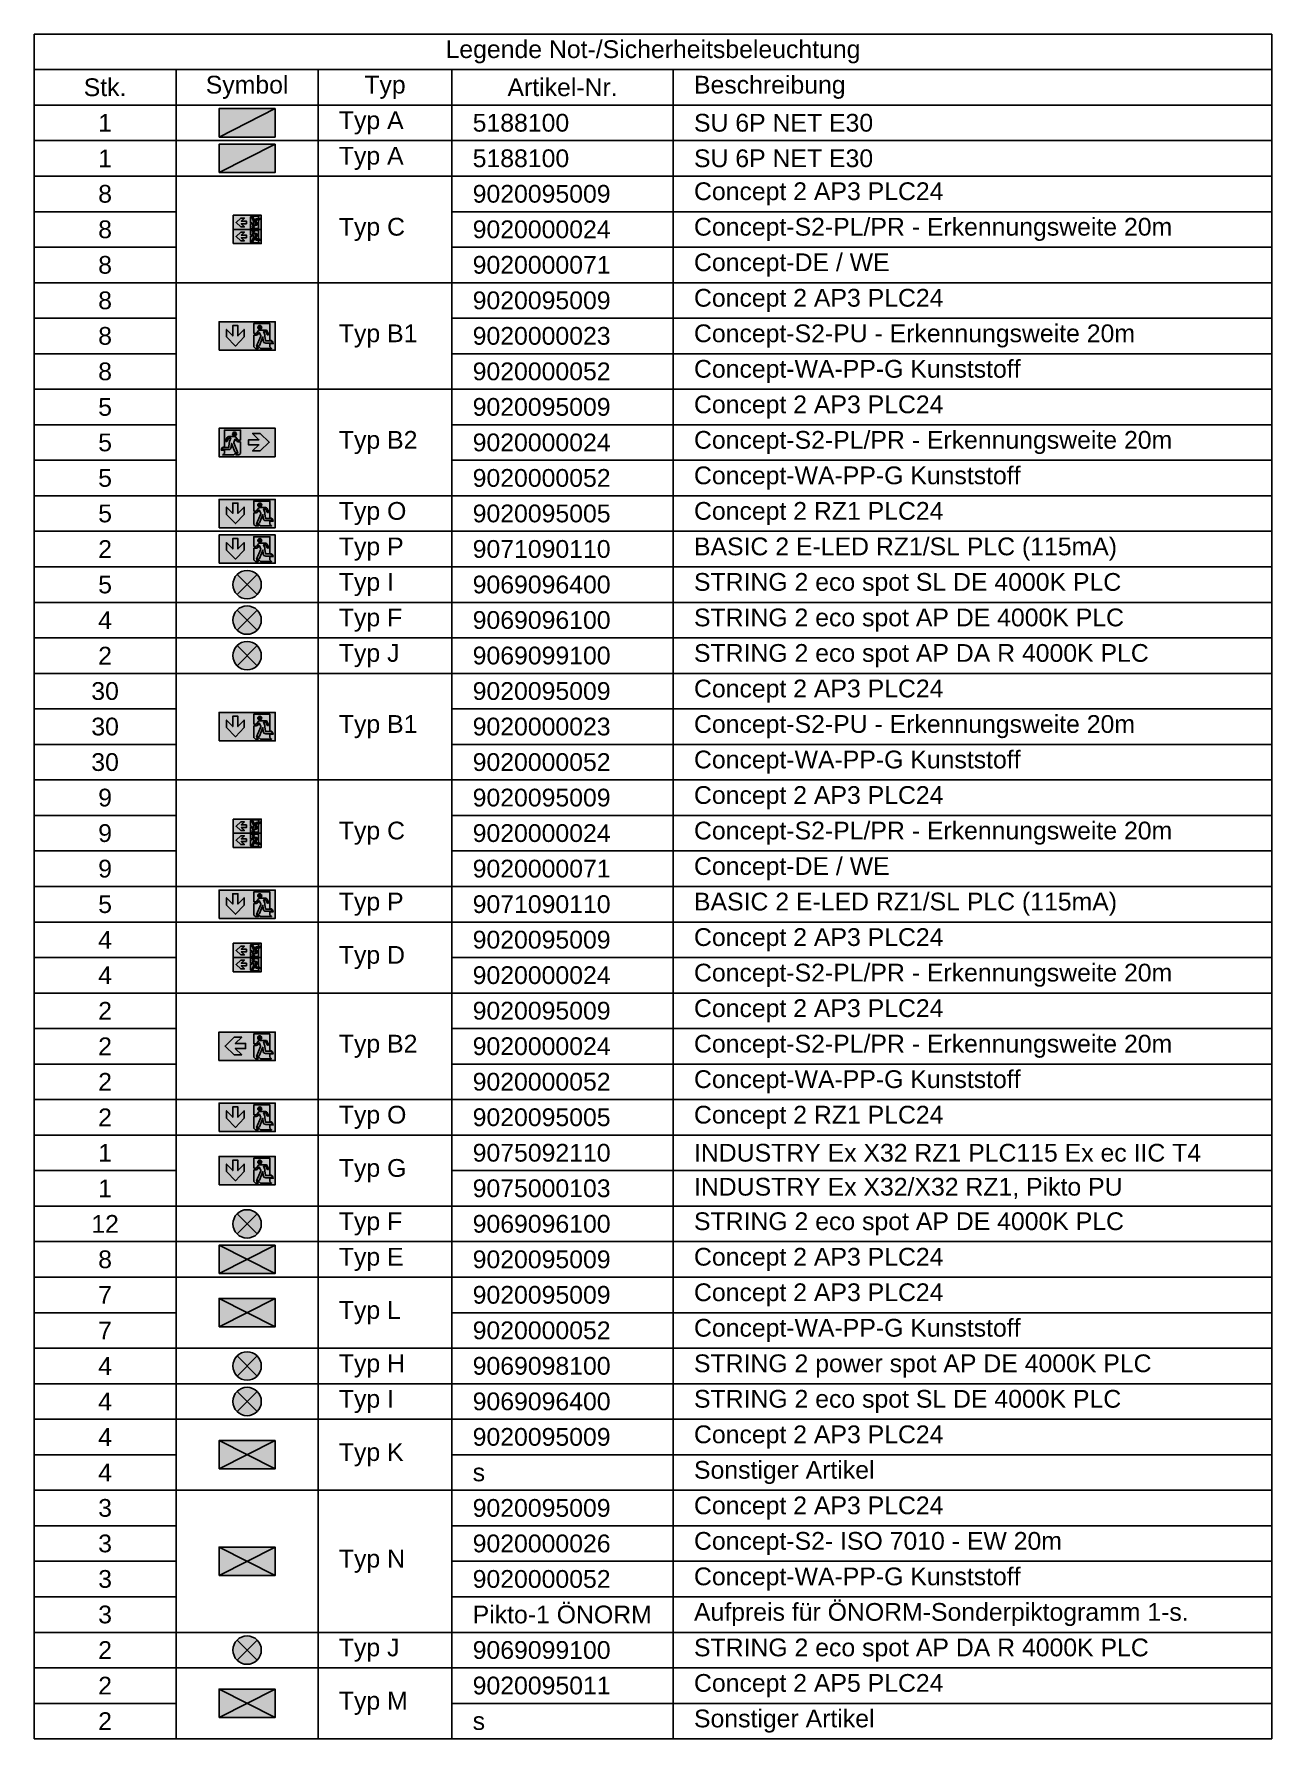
# Model space of a CAD drawing. Header units: millimetres. Extents: x -107261 to 64178, y -7557 to 117559.
# Drawn here: x 37610 to 64178, y 41876 to 78452 of the extents above; entities that cross this region are included whole.
import ezdxf
from ezdxf.enums import TextEntityAlignment as Align

# ---------------------------------------------------------------- set-up
doc = ezdxf.new("R2010")
doc.units = ezdxf.units.MM
for name, color, linetype in [('din_SIBEL_10_emergency_lighting', 90, 'Continuous'), ('din_SIBEL_11_emergency_lighting_system', 90, 'Continuous'), ('din_SIBEL_30_color_green', 90, 'Continuous'), ('din_SIBEL_31_color_white', 255, 'Continuous'), ('din_SIBEL_32_color_black', 250, 'Continuous'), ('din_SIBEL_33_color_yellow', 40, 'Continuous'), ('din_SIBEL_50_type_name', 90, 'Continuous'), ('din_SIBEL_51_typenumber', 90, 'Continuous'), ('din_SIBEL_52_info', 90, 'Continuous'), ('din_SIBEL_61_labeling', 90, 'Continuous'), ('din_SIBEL_70_legend', 90, 'Continuous')]:
    doc.layers.add(name, color=color, linetype=linetype)
doc.styles.get("Standard").update_dxf_attribs({"font": 'arial.ttf'})

# ---------------------------------------------------------------- blocks, each defined once
blk = doc.blocks.new('*T222')
at = {"layer": 'din_SIBEL_70_legend', "color": 0, "linetype": 'ByBlock', "lineweight": -2}
for p, q in [((0, 0), (26568, 0)), ((0, 0), (0, -36576)), ((26568, 0), (26568, -36576)), ((0, -762), (26568, -762)), ((3048, -762), (3048, -5334)), ((6096, -762), (6096, -5334)), ((8968, -762), (8968, -36576)), ((13718, -762), (13718, -36576)), ((0, -1524), (26568, -1524)), ((0, -2286), (26568, -2286)), ((0, -3048), (26568, -3048)), ((0, -3810), (3048, -3810)), ((8968, -3810), (26568, -3810)), ((0, -4572), (3048, -4572)), ((8968, -4572), (26568, -4572)), ((0, -5334), (26568, -5334)), ((3048, -5334), (3048, -7620)), ((6096, -5334), (6096, -7620)), ((0, -6096), (3048, -6096)), ((8968, -6096), (26568, -6096)), ((0, -6858), (3048, -6858)), ((8968, -6858), (26568, -6858)), ((0, -7620), (26568, -7620)), ((3048, -7620), (3048, -9906)), ((6096, -7620), (6096, -9906)), ((0, -8382), (3048, -8382)), ((8968, -8382), (26568, -8382)), ((0, -9144), (3048, -9144)), ((8968, -9144), (26568, -9144)), ((0, -9906), (26568, -9906)), ((3048, -9906), (3048, -16002)), ((6096, -9906), (6096, -16002)), ((0, -10668), (26568, -10668)), ((0, -11430), (26568, -11430)), ((0, -12192), (26568, -12192)), ((0, -12954), (26568, -12954)), ((0, -13716), (26568, -13716)), ((0, -14478), (3048, -14478)), ((8968, -14478), (26568, -14478)), ((0, -15240), (3048, -15240)), ((8968, -15240), (26568, -15240)), ((0, -16002), (26568, -16002)), ((3048, -16002), (3048, -18288)), ((6096, -16002), (6096, -18288)), ((0, -16764), (3048, -16764)), ((8968, -16764), (26568, -16764)), ((0, -17526), (3048, -17526)), ((8968, -17526), (26568, -17526)), ((0, -18288), (26568, -18288)), ((3048, -18288), (3048, -20574)), ((6096, -18288), (6096, -20574)), ((0, -19050), (26568, -19050)), ((0, -19812), (3048, -19812)), ((8968, -19812), (26568, -19812)), ((0, -20574), (26568, -20574)), ((3048, -20574), (3048, -22860)), ((6096, -20574), (6096, -22860)), ((0, -21336), (3048, -21336)), ((8968, -21336), (26568, -21336)), ((0, -22098), (3048, -22098)), ((8968, -22098), (26568, -22098)), ((0, -22860), (26568, -22860)), ((3048, -22860), (3048, -25146)), ((6096, -22860), (6096, -25146)), ((0, -23622), (26568, -23622)), ((0, -24384), (3048, -24384)), ((8968, -24384), (26568, -24384)), ((0, -25146), (26568, -25146)), ((3048, -25146), (3048, -28194)), ((6096, -25146), (6096, -28194)), ((0, -25908), (26568, -25908)), ((0, -26670), (26568, -26670)), ((0, -27432), (3048, -27432)), ((8968, -27432), (26568, -27432)), ((0, -28194), (26568, -28194)), ((3048, -28194), (3048, -31242)), ((6096, -28194), (6096, -31242)), ((0, -28956), (26568, -28956)), ((0, -29718), (26568, -29718)), ((0, -30480), (3048, -30480)), ((8968, -30480), (26568, -30480)), ((0, -31242), (26568, -31242)), ((3048, -31242), (3048, -34290)), ((6096, -31242), (6096, -34290)), ((0, -32004), (3048, -32004)), ((8968, -32004), (26568, -32004)), ((0, -32766), (3048, -32766)), ((8968, -32766), (26568, -32766)), ((0, -33528), (3048, -33528)), ((8968, -33528), (26568, -33528)), ((0, -34290), (26568, -34290)), ((3048, -34290), (3048, -36576)), ((6096, -34290), (6096, -36576)), ((0, -35052), (26568, -35052)), ((0, -35814), (3048, -35814)), ((8968, -35814), (26568, -35814)), ((0, -36576), (26568, -36576))]:
    blk.add_line(p, q, dxfattribs=at)
at = {"layer": 'din_SIBEL_70_legend', "color": 0, "char_height": 381}
for s, insert, width, attachment_point in [('Legende Not-/Sicherheitsbeleuchtung', (13284, -381), 26268, 5), ('Stk.', (1524, -1143), 2748, 5), ('Symbol', (4572, -1143), 2748, 5), ('Typ', (7532, -1143), 2572, 5), ('Artikel-Nr.', (11343, -1143), 4450, 5), ('  Beschreibung', (13868, -1143), 12550, 4), ('1', (1524, -1905), 2748, 5), ('  Typ A', (6246, -1905), 2572, 4), ('  5188100', (9118, -1905), 4450, 4), ('  SU 6P NET E30', (13868, -1905), 12550, 4), ('1', (1524, -2667), 2748, 5), ('  Typ A', (6246, -2667), 2572, 4), ('  5188100', (9118, -2667), 4450, 4), ('  SU 6P NET E30', (13868, -2667), 12550, 4), ('8', (1524, -3429), 2748, 5), ('  9020095009', (9118, -3429), 4450, 4), ('  Concept 2 AP3 PLC24', (13868, -3429), 12550, 4), ('8', (1524, -4191), 2748, 5), ('  Typ C', (6246, -4191), 2572, 4), ('  9020000024', (9118, -4191), 4450, 4), ('  Concept-S2-PL/PR - Erkennungsweite 20m', (13868, -4191), 12550, 4), ('8', (1524, -4953), 2748, 5), ('  9020000071', (9118, -4953), 4450, 4), ('  Concept-DE / WE', (13868, -4953), 12550, 4), ('  Concept 2 AP3 PLC24', (13868, -5715), 12550, 4), ('8', (1524, -5715), 2748, 5), ('  9020095009', (9118, -5715), 4450, 4), ('  Concept-S2-PU - Erkennungsweite 20m', (13868, -6477), 12550, 4), ('8', (1524, -6477), 2748, 5), ('  Typ B1', (6246, -6477), 2572, 4), ('  9020000023', (9118, -6477), 4450, 4), ('8', (1524, -7239), 2748, 5), ('  9020000052', (9118, -7239), 4450, 4), ('  Concept-WA-PP-G Kunststoff', (13868, -7239), 12550, 4), ('5', (1524, -8001), 2748, 5), ('  9020095009', (9118, -8001), 4450, 4), ('  Concept 2 AP3 PLC24', (13868, -8001), 12550, 4), ('5', (1524, -8763), 2748, 5), ('  Typ B2', (6246, -8763), 2572, 4), ('  9020000024', (9118, -8763), 4450, 4), ('  Concept-S2-PL/PR - Erkennungsweite 20m', (13868, -8763), 12550, 4), ('5', (1524, -9525), 2748, 5), ('  9020000052', (9118, -9525), 4450, 4), ('  Concept-WA-PP-G Kunststoff', (13868, -9525), 12550, 4), ('5', (1524, -10287), 2748, 5), ('  Typ O', (6246, -10287), 2572, 4), ('  9020095005', (9118, -10287), 4450, 4), ('  Concept 2 RZ1 PLC24', (13868, -10287), 12550, 4), ('2', (1524, -11049), 2748, 5), ('  Typ P', (6246, -11049), 2572, 4), ('  9071090110', (9118, -11049), 4450, 4), ('  BASIC 2 E-LED RZ1/SL PLC (115mA)', (13868, -11049), 12550, 4), ('5', (1524, -11811), 2748, 5), ('  Typ I', (6246, -11811), 2572, 4), ('  9069096400', (9118, -11811), 4450, 4), ('  STRING 2 eco spot SL DE 4000K PLC', (13868, -11811), 12550, 4), ('4', (1524, -12573), 2748, 5), ('  Typ F', (6246, -12573), 2572, 4), ('  9069096100', (9118, -12573), 4450, 4), ('  STRING 2 eco spot AP DE 4000K PLC', (13868, -12573), 12550, 4), ('2', (1524, -13335), 2748, 5), ('  Typ J', (6246, -13335), 2572, 4), ('  9069099100', (9118, -13335), 4450, 4), ('  STRING 2 eco spot AP DA R 4000K PLC', (13868, -13335), 12550, 4), ('30', (1524, -14097), 2748, 5), ('  9020095009', (9118, -14097), 4450, 4), ('  Concept 2 AP3 PLC24', (13868, -14097), 12550, 4), ('  Typ B1', (6246, -14859), 2572, 4), ('  Concept-S2-PU - Erkennungsweite 20m', (13868, -14859), 12550, 4), ('30', (1524, -14859), 2748, 5), ('  9020000023', (9118, -14859), 4450, 4), ('  Concept-WA-PP-G Kunststoff', (13868, -15621), 12550, 4), ('30', (1524, -15621), 2748, 5), ('  9020000052', (9118, -15621), 4450, 4), ('9', (1524, -16383), 2748, 5), ('  9020095009', (9118, -16383), 4450, 4), ('  Concept 2 AP3 PLC24', (13868, -16383), 12550, 4), ('9', (1524, -17145), 2748, 5), ('  Typ C', (6246, -17145), 2572, 4), ('  9020000024', (9118, -17145), 4450, 4), ('  Concept-S2-PL/PR - Erkennungsweite 20m', (13868, -17145), 12550, 4), ('9', (1524, -17907), 2748, 5), ('  9020000071', (9118, -17907), 4450, 4), ('  Concept-DE / WE', (13868, -17907), 12550, 4), ('5', (1524, -18669), 2748, 5), ('  Typ P', (6246, -18669), 2572, 4), ('  9071090110', (9118, -18669), 4450, 4), ('  BASIC 2 E-LED RZ1/SL PLC (115mA)', (13868, -18669), 12550, 4), ('4', (1524, -19431), 2748, 5), ('  9020095009', (9118, -19431), 4450, 4), ('  Concept 2 AP3 PLC24', (13868, -19431), 12550, 4), ('  Typ D', (6246, -19812), 2572, 4), ('4', (1524, -20193), 2748, 5), ('  9020000024', (9118, -20193), 4450, 4), ('  Concept-S2-PL/PR - Erkennungsweite 20m', (13868, -20193), 12550, 4), ('2', (1524, -20955), 2748, 5), ('  9020095009', (9118, -20955), 4450, 4), ('  Concept 2 AP3 PLC24', (13868, -20955), 12550, 4), ('2', (1524, -21717), 2748, 5), ('  Typ B2', (6246, -21717), 2572, 4), ('  9020000024', (9118, -21717), 4450, 4), ('  Concept-S2-PL/PR - Erkennungsweite 20m', (13868, -21717), 12550, 4), ('2', (1524, -22479), 2748, 5), ('  9020000052', (9118, -22479), 4450, 4), ('  Concept-WA-PP-G Kunststoff', (13868, -22479), 12550, 4), ('  Typ O', (6246, -23241), 2572, 4), ('  9020095005', (9118, -23241), 4450, 4), ('  Concept 2 RZ1 PLC24', (13868, -23241), 12550, 4), ('2', (1524, -23241), 2748, 5), ('1', (1524, -24003), 2748, 5), ('  Typ G', (6246, -24384), 2572, 4), ('  9075092110', (9118, -24003), 4450, 4), ('  INDUSTRY Ex X32 RZ1 PLC115 Ex ec IIC T4', (13868, -24003), 12550, 4), ('1', (1524, -24765), 2748, 5), ('  9075000103', (9118, -24765), 4450, 4), ('  INDUSTRY Ex X32/X32 RZ1, Pikto PU', (13868, -24765), 12550, 4), ('12', (1524, -25527), 2748, 5), ('  Typ F', (6246, -25527), 2572, 4), ('  9069096100', (9118, -25527), 4450, 4), ('  STRING 2 eco spot AP DE 4000K PLC', (13868, -25527), 12550, 4), ('8', (1524, -26289), 2748, 5), ('  Typ E', (6246, -26289), 2572, 4), ('  9020095009', (9118, -26289), 4450, 4), ('  Concept 2 AP3 PLC24', (13868, -26289), 12550, 4), ('7', (1524, -27051), 2748, 5), ('  9020095009', (9118, -27051), 4450, 4), ('  Concept 2 AP3 PLC24', (13868, -27051), 12550, 4), ('  Typ L', (6246, -27432), 2572, 4), ('7', (1524, -27813), 2748, 5), ('  9020000052', (9118, -27813), 4450, 4), ('  Concept-WA-PP-G Kunststoff', (13868, -27813), 12550, 4), ('4', (1524, -28575), 2748, 5), ('  Typ H', (6246, -28575), 2572, 4), ('  9069098100', (9118, -28575), 4450, 4), ('  STRING 2 power spot AP DE 4000K PLC', (13868, -28575), 12550, 4), ('4', (1524, -29337), 2748, 5), ('  Typ I', (6246, -29337), 2572, 4), ('  9069096400', (9118, -29337), 4450, 4), ('  STRING 2 eco spot SL DE 4000K PLC', (13868, -29337), 12550, 4), ('4', (1524, -30099), 2748, 5), ('  9020095009', (9118, -30099), 4450, 4), ('  Concept 2 AP3 PLC24', (13868, -30099), 12550, 4), ('  Typ K', (6246, -30480), 2572, 4), ('4', (1524, -30861), 2748, 5), ('  Sonstiger Artikel', (13868, -30861), 12550, 4), ('  s', (9118, -30861), 4450, 4), ('3', (1524, -31623), 2748, 5), ('  9020095009', (9118, -31623), 4450, 4), ('  Concept 2 AP3 PLC24', (13868, -31623), 12550, 4), ('3', (1524, -32385), 2748, 5), ('  9020000026', (9118, -32385), 4450, 4), ('  Concept-S2- ISO 7010 - EW 20m', (13868, -32385), 12550, 4), ('  Typ N', (6246, -32766), 2572, 4), ('  Concept-WA-PP-G Kunststoff', (13868, -33147), 12550, 4), ('3', (1524, -33147), 2748, 5), ('  9020000052', (9118, -33147), 4450, 4), ('  Pikto-1 ÖNORM', (9118, -33909), 4450, 4), ('  Aufpreis für ÖNORM-Sonderpiktogramm 1-s.', (13868, -33909), 12550, 4), ('3', (1524, -33909), 2748, 5), ('2', (1524, -34671), 2748, 5), ('  Typ J', (6246, -34671), 2572, 4), ('  9069099100', (9118, -34671), 4450, 4), ('  STRING 2 eco spot AP DA R 4000K PLC', (13868, -34671), 12550, 4), ('2', (1524, -35433), 2748, 5), ('  9020095011', (9118, -35433), 4450, 4), ('  Concept 2 AP5 PLC24', (13868, -35433), 12550, 4), ('  Typ M', (6246, -35814), 2572, 4), ('2', (1524, -36195), 2748, 5), ('  s', (9118, -36195), 4450, 4), ('  Sonstiger Artikel', (13868, -36195), 12550, 4)]:
    blk.add_mtext(s, dxfattribs=dict(at, insert=insert, width=width, attachment_point=attachment_point))
blk = doc.blocks.new('Standardblock_SYSTEM')
at = {"layer": 'din_SIBEL_30_color_green'}
h = blk.add_hatch(color=256, dxfattribs=at)
h.dxf.hatch_style = 1
h.paths.add_polyline_path([(-326, 0), (-326, -330), (326, 0)])
at = {"layer": 'din_SIBEL_31_color_white'}
h = blk.add_hatch(color=256, dxfattribs=at)
h.dxf.hatch_style = 1
h.paths.add_polyline_path([(326, 0), (-326, -330), (326, -330)])
at = {"layer": 'din_SIBEL_32_color_black'}
blk.add_line((326, 0), (-326, -330), dxfattribs=at)
blk.add_lwpolyline([(-326, -330), (-326, 0), (326, 0), (326, -330)], close=True, dxfattribs=at)
blk = doc.blocks.new('din-Logo')
blk.add_lwpolyline([(-327, -330), (-327, -330), (-327, -330), (-327, -330)], close=True)
blk = doc.blocks.new('STANDARD_SYSTEM')
blk.add_blockref('din-Logo', (0, 0))
at = {"layer": 'din_SIBEL_11_emergency_lighting_system'}
blk.add_blockref('Standardblock_SYSTEM', (0, 0), dxfattribs=at)
at = {"layer": 'din_SIBEL_50_type_name', "flags": 9}
blk.add_attdef('TYPE', (-326, 18), '', height=25, dxfattribs=at)
at = {"layer": 'din_SIBEL_50_type_name', "flags": 8}
blk.add_attdef('TYPENAME', text='', height=75, dxfattribs=at).set_placement((0, -350), align=Align.TOP_CENTER)
at = {"layer": 'din_SIBEL_51_typenumber', "flags": 8}
blk.add_attdef('TYPENUMBER', text='', height=250, dxfattribs=at).set_placement((336, 1), align=Align.TOP_LEFT)
at = {"layer": 'din_SIBEL_52_info', "flags": 8}
blk.add_attdef('INFOTEXT', text='', height=75, dxfattribs=at).set_placement((1, -445), align=Align.TOP_CENTER)
blk = doc.blocks.new('Standardblock_RZ_PLPR')
at = {"layer": 'din_SIBEL_30_color_green'}
h = blk.add_hatch(color=256, dxfattribs=at)
h.dxf.hatch_style = 1
h.paths.add_polyline_path([(328, 0), (328, 330), (-326, 330), (-326, 0)])
h.paths.add_polyline_path([(-62, 60), (-149, 60), (-255, 162), (-149, 263), (-62, 263), (-137, 192), (-17, 192), (-17, 132), (-137, 132)], flags=16)
h.paths.add_polyline_path([(78, 137), (106, 137, -0.239952), (109, 135), (132, 103, 0.239952), (147, 96), (214, 96, 0.284079), (234, 108), (250, 141, 1), (234, 149), (217, 116, -0.284079), (214, 114), (191, 114), (205, 152, 0.068786), (208, 167), (212, 218, -0.391902), (216, 221), (265, 221, 0.363159), (297, 247), (265, 247), (216, 247, 0.391902), (186, 220), (183, 176), (143, 274, 0.304268), (129, 283), (111, 283), (158, 168, -0.187349), (158, 165), (145, 128, -0.599876), (138, 127), (124, 146, 0.239952), (106, 156), (78, 156), (78, 291), (97, 309), (130, 309), (112, 291), (132, 291, 0.198912), (142, 295), (157, 309), (284, 309), (265, 291), (265, 253), (303, 253, -0.414214), (265, 216), (265, 21), (78, 21)], flags=16)
h.paths.add_polyline_path([(170, 66, -1), (125, 66, -1)], flags=0)
h = blk.add_hatch(color=256, dxfattribs=at)
h.dxf.hatch_style = 1
h.paths.add_polyline_path([(328, 0), (-326, 0), (-326, -330), (328, -330)])
h.paths.add_polyline_path([(-62, -60), (-137, -132), (-17, -132), (-17, -192), (-137, -192), (-62, -263), (-149, -263), (-255, -162), (-149, -60)], flags=16)
h.paths.add_polyline_path([(78, -21), (265, -21), (265, -216, -0.414214), (303, -253), (265, -253), (265, -291), (284, -309), (157, -309), (142, -295, 0.198912), (132, -291), (112, -291), (130, -309), (97, -309), (78, -291), (78, -156), (106, -156, 0.239952), (124, -146), (138, -127, -0.599876), (145, -128), (158, -165, -0.187349), (158, -168), (111, -283), (129, -283, 0.304268), (143, -274), (183, -176), (186, -220, 0.391902), (216, -247), (265, -247), (297, -247, 0.363159), (265, -221), (216, -221, -0.391902), (212, -218), (208, -167, 0.068786), (205, -152), (191, -114), (214, -114, -0.284079), (217, -116), (234, -149, 1), (250, -141), (234, -108, 0.284079), (214, -96), (147, -96, 0.239952), (132, -103), (109, -135, -0.239952), (106, -137), (78, -137)], flags=16)
h.paths.add_polyline_path([(125, -66, -1), (170, -66, -1)], flags=0)
h = blk.add_hatch(color=256, dxfattribs=at)
h.dxf.hatch_style = 1
h.paths.add_polyline_path([(170, 66, 1), (125, 66, 1)])
h = blk.add_hatch(color=256, dxfattribs=at)
h.dxf.hatch_style = 1
h.paths.add_polyline_path([(125, -66, 1), (170, -66, 1)])
at = {"layer": 'din_SIBEL_31_color_white'}
h = blk.add_hatch(color=256, dxfattribs=at)
h.dxf.hatch_style = 1
h.paths.add_polyline_path([(-149, 60), (-62, 60), (-137, 132), (-17, 132), (-17, 192), (-137, 192), (-62, 263), (-149, 263), (-255, 162)])
h.paths.add_polyline_path([(147, 96, -0.239952), (132, 103), (109, 135, 0.239952), (106, 137), (78, 137), (78, 21), (265, 21), (265, 216, 0.414214), (303, 253), (265, 253), (265, 291), (284, 309), (157, 309), (142, 295, -0.198912), (132, 291), (112, 291), (130, 309), (97, 309), (78, 291), (78, 156), (106, 156, -0.239952), (124, 146), (138, 127, 0.599876), (145, 128), (158, 165, 0.187349), (158, 168), (111, 283), (129, 283, -0.304268), (143, 274), (183, 176), (186, 220, -0.391902), (216, 247), (265, 247), (297, 247, -0.363159), (265, 221), (216, 221, 0.391902), (212, 218), (208, 167, -0.068786), (205, 152), (191, 114), (214, 114, 0.284079), (217, 116), (234, 149, -1), (250, 141), (234, 108, -0.284079), (214, 96)])
h.paths.add_polyline_path([(170, 66, -1), (125, 66, -1)], flags=16)
h = blk.add_hatch(color=256, dxfattribs=at)
h.dxf.hatch_style = 1
h.paths.add_polyline_path([(-62, -60), (-149, -60), (-255, -162), (-149, -263), (-62, -263), (-137, -192), (-17, -192), (-17, -132), (-137, -132)])
h.paths.add_polyline_path([(265, -21), (78, -21), (78, -137), (106, -137, 0.239952), (109, -135), (132, -103, -0.239952), (147, -96), (214, -96, -0.284079), (234, -108), (250, -141, -1), (234, -149), (217, -116, 0.284079), (214, -114), (191, -114), (205, -152, -0.068786), (208, -167), (212, -218, 0.391902), (216, -221), (265, -221, -0.363159), (297, -247), (265, -247), (216, -247, -0.391902), (186, -220), (183, -176), (143, -274, -0.304268), (129, -283), (111, -283), (158, -168, 0.187349), (158, -165), (145, -128, 0.599876), (138, -127), (124, -146, -0.239952), (106, -156), (78, -156), (78, -291), (97, -309), (130, -309), (112, -291), (132, -291, -0.198912), (142, -295), (157, -309), (284, -309), (265, -291), (265, -253), (303, -253, 0.414214), (265, -216)])
h.paths.add_polyline_path([(125, -66, -1), (170, -66, -1)], flags=16)
at = {"layer": 'din_SIBEL_32_color_black'}
for points in [[(-326, 330), (-326, 0), (328, 0), (328, 330)], [(-149, 60), (-62, 60), (-137, 132), (-17, 132), (-17, 192), (-137, 192), (-62, 263), (-149, 263), (-255, 162)], [(-326, -330), (-326, 0), (328, 0), (328, -330)], [(-149, -60), (-62, -60), (-137, -132), (-17, -132), (-17, -192), (-137, -192), (-62, -263), (-149, -263), (-255, -162)]]:
    blk.add_lwpolyline(points, close=True, dxfattribs=at)
blk.add_lwpolyline([(-326, 0), (328, 0)], dxfattribs=at)
for points in [[(78, 137), (78, 21), (265, 21), (265, 216, 0.414214), (303, 253), (265, 253), (265, 291), (284, 309), (157, 309), (142, 295, -0.198912), (132, 291), (112, 291), (130, 309), (97, 309), (78, 291), (78, 156)], [(78, 137), (106, 137, -0.239952), (109, 135), (132, 103, 0.239952), (147, 96), (214, 96, 0.284079), (234, 108), (250, 141, 1), (234, 149), (217, 116, -0.284079), (214, 114), (191, 114), (205, 152, 0.068786), (208, 167), (212, 218, -0.391902), (216, 221), (265, 221, 0.363159), (297, 247), (265, 247), (216, 247, 0.391902), (186, 220), (183, 176), (143, 274, 0.304268), (129, 283), (111, 283), (158, 168, -0.187349), (158, 165), (145, 128, -0.599876), (138, 127), (124, 146, 0.239952), (106, 156), (78, 156)], [(78, -137), (78, -21), (265, -21), (265, -216, -0.414214), (303, -253), (265, -253), (265, -291), (284, -309), (157, -309), (142, -295, 0.198912), (132, -291), (112, -291), (130, -309), (97, -309), (78, -291), (78, -156)], [(78, -137), (106, -137, 0.239952), (109, -135), (132, -103, -0.239952), (147, -96), (214, -96, -0.284079), (234, -108), (250, -141, -1), (234, -149), (217, -116, 0.284079), (214, -114), (191, -114), (205, -152, -0.068786), (208, -167), (212, -218, 0.391902), (216, -221), (265, -221, -0.363159), (297, -247), (265, -247), (216, -247, -0.391902), (186, -220), (183, -176), (143, -274, -0.304268), (129, -283), (111, -283), (158, -168, 0.187349), (158, -165), (145, -128, 0.599876), (138, -127), (124, -146, -0.239952), (106, -156), (78, -156)]]:
    blk.add_lwpolyline(points, format="xyb", dxfattribs=at)
for centre in [(147, 66), (147, -66)]:
    blk.add_circle(centre, 22.5, dxfattribs=at)
blk = doc.blocks.new('STANDARD_RZ_PLPR')
blk.add_blockref('din-Logo', (0, 0))
at = {"layer": 'din_SIBEL_10_emergency_lighting'}
blk.add_blockref('Standardblock_RZ_PLPR', (0, 0), dxfattribs=at)
at = {"layer": 'din_SIBEL_50_type_name', "flags": 9}
blk.add_attdef('TYPE', (-326, 340), '', height=25, dxfattribs=at)
at = {"layer": 'din_SIBEL_50_type_name', "flags": 8}
blk.add_attdef('TYPENAME', text='', height=75, dxfattribs=at).set_placement((0, -350), align=Align.TOP_CENTER)
at = {"layer": 'din_SIBEL_51_typenumber', "flags": 8}
blk.add_attdef('TYPENUMBER', text='', height=250, dxfattribs=at).set_placement((336, 1), align=Align.TOP_LEFT)
at = {"layer": 'din_SIBEL_52_info', "flags": 8}
blk.add_attdef('INFOTEXT', text='', height=75, dxfattribs=at).set_placement((1, -445), align=Align.TOP_CENTER)
at = {"layer": 'din_SIBEL_61_labeling', "flags": 8}
for tag, p in [('LABELING1', (1, -540)), ('LABELING2', (1, -635))]:
    blk.add_attdef(tag, text='', height=75, dxfattribs=at).set_placement(p, align=Align.TOP_CENTER)
blk = doc.blocks.new('Standardblock_RZ_PU')
at = {"layer": 'din_SIBEL_30_color_green'}
h = blk.add_hatch(color=256, dxfattribs=at)
h.dxf.hatch_style = 1
h.paths.add_polyline_path([(328, 0), (-326, 0), (-326, -330), (328, -330)])
h.paths.add_polyline_path([(-238, -89), (-166, -164), (-166, -44), (-106, -44), (-106, -164), (-35, -89), (-35, -176), (-136, -282), (-238, -176)], flags=16)
h.paths.add_polyline_path([(78, -21), (265, -21), (265, -216, -0.414214), (303, -253), (265, -253), (265, -291), (284, -309), (157, -309), (142, -295, 0.198912), (132, -291), (112, -291), (130, -309), (97, -309), (78, -291), (78, -156), (106, -156, 0.239952), (124, -146), (138, -127, -0.599876), (145, -128), (158, -165, -0.187349), (158, -168), (111, -283), (129, -283, 0.304268), (143, -274), (183, -176), (186, -220, 0.391902), (216, -247), (265, -247), (297, -247, 0.363159), (265, -221), (216, -221, -0.391902), (212, -218), (208, -167, 0.068786), (205, -152), (191, -114), (214, -114, -0.284079), (217, -116), (234, -149, 1), (250, -141), (234, -108, 0.284079), (214, -96), (147, -96, 0.239952), (132, -103), (109, -135, -0.239952), (106, -137), (78, -137)], flags=16)
h.paths.add_polyline_path([(170, -66, -1), (125, -66, -1)], flags=0)
h.paths.add_polyline_path([(170, -66, 1), (125, -66, 1)], flags=0)
h = blk.add_hatch(color=256, dxfattribs=at)
h.dxf.hatch_style = 1
h.paths.add_polyline_path([(170, -66, 1), (125, -66, 1)])
at = {"layer": 'din_SIBEL_31_color_white'}
h = blk.add_hatch(color=256, dxfattribs=at)
h.dxf.hatch_style = 1
h.paths.add_polyline_path([(-35, -89), (-106, -164), (-106, -44), (-166, -44), (-166, -164), (-238, -89), (-238, -176), (-136, -282), (-35, -176)])
h.paths.add_polyline_path([(265, -21), (78, -21), (78, -137), (106, -137, 0.239952), (109, -135), (132, -103, -0.239952), (147, -96), (214, -96, -0.284079), (234, -108), (250, -141, -1), (234, -149), (217, -116, 0.284079), (214, -114), (191, -114), (205, -152, -0.068786), (208, -167), (212, -218, 0.391902), (216, -221), (265, -221, -0.363159), (297, -247), (265, -247), (216, -247, -0.391902), (186, -220), (183, -176), (143, -274, -0.304268), (129, -283), (111, -283), (158, -168, 0.187349), (158, -165), (145, -128, 0.599876), (138, -127), (124, -146, -0.239952), (106, -156), (78, -156), (78, -291), (97, -309), (130, -309), (112, -291), (132, -291, -0.198912), (142, -295), (157, -309), (284, -309), (265, -291), (265, -253), (303, -253, 0.414214), (265, -216)])
h.paths.add_polyline_path([(170, -66, -1), (125, -66, -1)], flags=16)
at = {"layer": 'din_SIBEL_32_color_black'}
for points in [[(-326, -330), (-326, 0), (328, 0), (328, -330)], [(-238, -176), (-238, -89), (-166, -164), (-166, -44), (-106, -44), (-106, -164), (-35, -89), (-35, -176), (-136, -282)]]:
    blk.add_lwpolyline(points, close=True, dxfattribs=at)
for points in [[(78, -137), (78, -21), (265, -21), (265, -216, -0.414214), (303, -253), (265, -253), (265, -291), (284, -309), (157, -309), (142, -295, 0.198912), (132, -291), (112, -291), (130, -309), (97, -309), (78, -291), (78, -156)], [(78, -137), (106, -137, 0.239952), (109, -135), (132, -103, -0.239952), (147, -96), (214, -96, -0.284079), (234, -108), (250, -141, -1), (234, -149), (217, -116, 0.284079), (214, -114), (191, -114), (205, -152, -0.068786), (208, -167), (212, -218, 0.391902), (216, -221), (265, -221, -0.363159), (297, -247), (265, -247), (216, -247, -0.391902), (186, -220), (183, -176), (143, -274, -0.304268), (129, -283), (111, -283), (158, -168, 0.187349), (158, -165), (145, -128, 0.599876), (138, -127), (124, -146, -0.239952), (106, -156), (78, -156)]]:
    blk.add_lwpolyline(points, format="xyb", dxfattribs=at)
blk.add_circle((147, -66), 22.5, dxfattribs=at)
blk = doc.blocks.new('STANDARD_RZ_PU')
blk.add_blockref('din-Logo', (0, 0))
at = {"layer": 'din_SIBEL_10_emergency_lighting'}
blk.add_blockref('Standardblock_RZ_PU', (0, 0), dxfattribs=at)
at = {"layer": 'din_SIBEL_50_type_name', "flags": 9}
blk.add_attdef('TYPE', (-326, 18), '', height=25, dxfattribs=at)
at = {"layer": 'din_SIBEL_50_type_name', "flags": 8}
blk.add_attdef('TYPENAME', text='', height=75, dxfattribs=at).set_placement((0, -350), align=Align.TOP_CENTER)
at = {"layer": 'din_SIBEL_51_typenumber', "flags": 8}
blk.add_attdef('TYPENUMBER', text='', height=250, dxfattribs=at).set_placement((336, 1), align=Align.TOP_LEFT)
at = {"layer": 'din_SIBEL_52_info', "flags": 8}
blk.add_attdef('INFOTEXT', text='', height=75, dxfattribs=at).set_placement((1, -445), align=Align.TOP_CENTER)
at = {"layer": 'din_SIBEL_61_labeling', "flags": 8}
for tag, p in [('LABELING1', (1, -540)), ('LABELING2', (1, -635))]:
    blk.add_attdef(tag, text='', height=75, dxfattribs=at).set_placement(p, align=Align.TOP_CENTER)
blk = doc.blocks.new('Standardblock_RZ_PR')
at = {"layer": 'din_SIBEL_30_color_green'}
h = blk.add_hatch(color=256, dxfattribs=at)
h.dxf.hatch_style = 1
h.paths.add_polyline_path([(-326, 0), (-326, -330), (328, -330), (328, 0)])
h.paths.add_polyline_path([(63, -60), (151, -60), (257, -162), (151, -263), (63, -263), (138, -192), (18, -192), (18, -132), (138, -132)], flags=16)
h.paths.add_polyline_path([(-76, -137), (-104, -137, -0.239952), (-107, -135), (-131, -103, 0.239952), (-146, -96), (-212, -96, 0.284079), (-232, -108), (-249, -141, 1), (-232, -149), (-216, -116, -0.284079), (-212, -114), (-190, -114), (-204, -152, 0.068786), (-207, -167), (-211, -218, -0.391902), (-214, -221), (-264, -221, 0.363159), (-295, -247), (-264, -247), (-214, -247, 0.391902), (-185, -220), (-181, -176), (-141, -274, 0.304268), (-127, -283), (-109, -283), (-156, -168, -0.187349), (-156, -165), (-143, -128, -0.599876), (-136, -127), (-122, -146, 0.239952), (-104, -156), (-76, -156), (-76, -291), (-95, -309), (-129, -309), (-110, -291), (-130, -291, 0.198912), (-141, -295), (-155, -309), (-282, -309), (-264, -291), (-264, -253), (-301, -253, -0.414214), (-264, -216), (-264, -21), (-76, -21)], flags=16)
h.paths.add_polyline_path([(-168, -66, -1), (-123, -66, -1)], flags=0)
h = blk.add_hatch(color=256, dxfattribs=at)
h.dxf.hatch_style = 1
h.paths.add_polyline_path([(-168, -66, 1), (-123, -66, 1)])
at = {"layer": 'din_SIBEL_31_color_white'}
h = blk.add_hatch(color=256, dxfattribs=at)
h.dxf.hatch_style = 1
h.paths.add_polyline_path([(151, -60), (63, -60), (138, -132), (18, -132), (18, -192), (138, -192), (63, -263), (151, -263), (257, -162)])
h.paths.add_polyline_path([(-146, -96, -0.239952), (-131, -103), (-107, -135, 0.239952), (-104, -137), (-76, -137), (-76, -21), (-264, -21), (-264, -216, 0.414214), (-301, -253), (-264, -253), (-264, -291), (-282, -309), (-155, -309), (-141, -295, -0.198912), (-130, -291), (-110, -291), (-129, -309), (-95, -309), (-76, -291), (-76, -156), (-104, -156, -0.239952), (-122, -146), (-136, -127, 0.599876), (-143, -128), (-156, -165, 0.187349), (-156, -168), (-109, -283), (-127, -283, -0.304268), (-141, -274), (-181, -176), (-185, -220, -0.391902), (-214, -247), (-264, -247), (-295, -247, -0.363159), (-264, -221), (-214, -221, 0.391902), (-211, -218), (-207, -167, -0.068786), (-204, -152), (-190, -114), (-212, -114, 0.284079), (-216, -116), (-232, -149, -1), (-249, -141), (-232, -108, -0.284079), (-212, -96)])
h.paths.add_polyline_path([(-168, -66, -1), (-123, -66, -1)], flags=16)
at = {"layer": 'din_SIBEL_32_color_black'}
for points in [[(328, -330), (328, 0), (-326, 0), (-326, -330)], [(151, -60), (63, -60), (138, -132), (18, -132), (18, -192), (138, -192), (63, -263), (151, -263), (257, -162)]]:
    blk.add_lwpolyline(points, close=True, dxfattribs=at)
for points in [[(-76, -137), (-76, -21), (-264, -21), (-264, -216, 0.414214), (-301, -253), (-264, -253), (-264, -291), (-282, -309), (-155, -309), (-141, -295, -0.198912), (-130, -291), (-110, -291), (-129, -309), (-95, -309), (-76, -291), (-76, -156)], [(-76, -137), (-104, -137, -0.239952), (-107, -135), (-131, -103, 0.239952), (-146, -96), (-212, -96, 0.284079), (-232, -108), (-249, -141, 1), (-232, -149), (-216, -116, -0.284079), (-212, -114), (-190, -114), (-204, -152, 0.068786), (-207, -167), (-211, -218, -0.391902), (-214, -221), (-264, -221, 0.363159), (-295, -247), (-264, -247), (-214, -247, 0.391902), (-185, -220), (-181, -176), (-141, -274, 0.304268), (-127, -283), (-109, -283), (-156, -168, -0.187349), (-156, -165), (-143, -128, -0.599876), (-136, -127), (-122, -146, 0.239952), (-104, -156), (-76, -156)]]:
    blk.add_lwpolyline(points, format="xyb", dxfattribs=at)
blk.add_circle((-146, -66), 22.5, dxfattribs=at)
blk = doc.blocks.new('STANDARD_RZ_PR')
blk.add_blockref('din-Logo', (0, 0))
at = {"layer": 'din_SIBEL_10_emergency_lighting'}
blk.add_blockref('Standardblock_RZ_PR', (0, 0), dxfattribs=at)
at = {"layer": 'din_SIBEL_50_type_name', "flags": 9}
blk.add_attdef('TYPE', (-326, 18), '', height=25, dxfattribs=at)
at = {"layer": 'din_SIBEL_50_type_name', "flags": 8}
blk.add_attdef('TYPENAME', text='', height=75, dxfattribs=at).set_placement((0, -350), align=Align.TOP_CENTER)
at = {"layer": 'din_SIBEL_51_typenumber', "flags": 8}
blk.add_attdef('TYPENUMBER', text='', height=250, dxfattribs=at).set_placement((336, 1), align=Align.TOP_LEFT)
at = {"layer": 'din_SIBEL_52_info', "flags": 8}
blk.add_attdef('INFOTEXT', text='', height=75, dxfattribs=at).set_placement((1, -445), align=Align.TOP_CENTER)
at = {"layer": 'din_SIBEL_61_labeling', "flags": 8}
for tag, p in [('LABELING1', (1, -540)), ('LABELING2', (1, -635))]:
    blk.add_attdef(tag, text='', height=75, dxfattribs=at).set_placement(p, align=Align.TOP_CENTER)
blk = doc.blocks.new('Standardblock_Spot')
at = {"layer": 'din_SIBEL_31_color_white'}
h = blk.add_hatch(color=256, dxfattribs=at)
h.dxf.hatch_style = 1
h.paths.add_polyline_path([(117, -48, 0.414214), (-117, -48), (0, -165)])
h.paths.add_polyline_path([(0, -165), (-117, -282, 0.414214), (117, -282)])
at = {"layer": 'din_SIBEL_33_color_yellow'}
h = blk.add_hatch(color=256, dxfattribs=at)
h.dxf.hatch_style = 1
h.paths.add_polyline_path([(-117, -48, 0.198912), (-165, -165, 0.198912), (-117, -282), (0, -165)])
h.paths.add_polyline_path([(117, -48), (0, -165), (117, -282, 0.198912), (165, -165, 0.198912)])
at = {"layer": 'din_SIBEL_32_color_black'}
for p, q in [((-117, -282), (117, -48)), ((-117, -48), (117, -282))]:
    blk.add_line(p, q, dxfattribs=at)
blk.add_circle((0, -165), 165, dxfattribs=at)
blk = doc.blocks.new('STANDARD_SPOT')
at = {"layer": 'din_SIBEL_10_emergency_lighting'}
blk.add_blockref('Standardblock_Spot', (0, 0), dxfattribs=at)
at = {"layer": 'din_SIBEL_50_type_name', "flags": 9}
blk.add_attdef('TYPE', (-326, 18), '', height=25, dxfattribs=at)
at = {"layer": 'din_SIBEL_50_type_name', "flags": 8}
blk.add_attdef('TYPENAME', text='', height=75, dxfattribs=at).set_placement((0, -350), align=Align.TOP_CENTER)
at = {"layer": 'din_SIBEL_51_typenumber', "flags": 8}
blk.add_attdef('TYPENUMBER', text='', height=250, dxfattribs=at).set_placement((336, 1), align=Align.TOP_LEFT)
at = {"layer": 'din_SIBEL_52_info', "flags": 8}
blk.add_attdef('INFOTEXT', text='', height=75, dxfattribs=at).set_placement((1, -445), align=Align.TOP_CENTER)
at = {"layer": 'din_SIBEL_61_labeling', "flags": 8}
for tag, p in [('LABELING1', (1, -540)), ('LABELING2', (1, -635))]:
    blk.add_attdef(tag, text='', height=75, dxfattribs=at).set_placement(p, align=Align.TOP_CENTER)
blk = doc.blocks.new('Standardblock_RZ_PL')
at = {"layer": 'din_SIBEL_30_color_green'}
h = blk.add_hatch(color=256, dxfattribs=at)
h.dxf.hatch_style = 1
h.paths.add_polyline_path([(327, 0), (-327, 0), (-327, -330), (327, -330)])
h.paths.add_polyline_path([(-149, -60), (-62, -60), (-137, -132), (-17, -132), (-17, -192), (-137, -192), (-62, -263), (-149, -263), (-255, -162)], flags=16)
edge = h.paths.add_edge_path(flags=16)
edge.add_line((78, -21), (265, -21))
edge.add_line((265, -21), (265, -216))
edge.add_arc((265, -253), 37.5, 0, 90, ccw=False)
edge.add_line((303, -253), (264, -253))
edge.add_line((264, -253), (264, -291))
edge.add_line((264, -291), (284, -309))
edge.add_line((284, -309), (157, -309))
edge.add_line((157, -309), (142, -295))
edge.add_arc((132, -306), 15, 45, 90)
edge.add_line((132, -291), (112, -291))
edge.add_line((112, -291), (130, -309))
edge.add_line((130, -309), (97, -309))
edge.add_line((97, -309), (78, -291))
edge.add_line((78, -291), (78, -156))
edge.add_line((78, -156), (106, -156))
edge.add_arc((106, -133), 22.5, 270, 323.9726)
edge.add_line((124, -146), (138, -127))
edge.add_arc((141, -129), 3.75, 20.1385, 143.9726, ccw=False)
edge.add_line((145, -128), (158, -165))
edge.add_arc((155, -166), 3.75, -22.3067, 20.1385, ccw=False)
edge.add_line((158, -168), (111, -283))
edge.add_line((111, -283), (129, -283))
edge.add_arc((129, -268), 15, 270, 337.6933)
edge.add_line((143, -274), (183, -176))
edge.add_line((183, -176), (186, -220))
edge.add_arc((216, -217), 30, 184.3987, 270)
edge.add_line((216, -247), (265, -247))
edge.add_line((265, -247), (297, -247))
edge.add_arc((265, -253), 31.9, 10.1642, 90)
edge.add_line((265, -221), (216, -221))
edge.add_arc((216, -217), 3.75, 184.3987, 270, ccw=False)
edge.add_line((212, -218), (208, -167))
edge.add_arc((152, -171), 56.2, 4.3987, 20.1385)
edge.add_line((205, -152), (191, -114))
edge.add_line((191, -114), (214, -114))
edge.add_arc((213, -119), 4.44, 29.0819, 72.3369, ccw=False)
edge.add_line((216, -116), (233, -149))
edge.add_arc((241, -145), 9.74, 206.545, 384.4268)
edge.add_line((250, -141), (234, -108))
edge.add_arc((214, -118), 22.5, 26.5651, 90)
edge.add_line((214, -96), (147, -96))
edge.add_arc((147, -114), 18.7, 90, 143.9726)
edge.add_line((132, -103), (109, -135))
edge.add_arc((106, -133), 3.75, 270, 323.9726, ccw=False)
edge.add_line((106, -137), (78, -137))
edge.add_line((78, -137), (78, -21))
edge = h.paths.add_edge_path(flags=0)
edge.add_arc((147, -66), 22.5, 0, 360)
edge = h.paths.add_edge_path(flags=0)
edge.add_arc((147, -66), 22.5, 0, 360)
h = blk.add_hatch(color=256, dxfattribs=at)
h.dxf.hatch_style = 1
h.paths.add_polyline_path([(170, -66, 1), (125, -66, 1)])
at = {"layer": 'din_SIBEL_31_color_white'}
h = blk.add_hatch(color=256, dxfattribs=at)
h.dxf.hatch_style = 1
h.paths.add_polyline_path([(-62, -60), (-149, -60), (-255, -162), (-149, -263), (-62, -263), (-137, -192), (-17, -192), (-17, -132), (-137, -132)])
edge = h.paths.add_edge_path()
edge.add_line((265, -21), (78, -21))
edge.add_line((78, -21), (78, -137))
edge.add_line((78, -137), (106, -137))
edge.add_arc((106, -133), 3.75, 270, 323.9726)
edge.add_line((109, -135), (132, -103))
edge.add_arc((147, -114), 18.7, 90, 143.9726, ccw=False)
edge.add_line((147, -96), (214, -96))
edge.add_arc((214, -118), 22.5, 26.5651, 90, ccw=False)
edge.add_line((234, -108), (250, -141))
edge.add_arc((241, -145), 9.74, -153.455, 24.4268, ccw=False)
edge.add_line((233, -149), (216, -116))
edge.add_arc((213, -119), 4.44, 29.0819, 72.3369)
edge.add_line((214, -114), (191, -114))
edge.add_line((191, -114), (205, -152))
edge.add_arc((152, -171), 56.2, 4.3987, 20.1385, ccw=False)
edge.add_line((208, -167), (212, -218))
edge.add_arc((216, -217), 3.75, 184.3987, 270)
edge.add_line((216, -221), (265, -221))
edge.add_arc((265, -253), 31.9, 10.1642, 90, ccw=False)
edge.add_line((297, -247), (265, -247))
edge.add_line((265, -247), (216, -247))
edge.add_arc((216, -217), 30, 184.3987, 270, ccw=False)
edge.add_line((186, -220), (183, -176))
edge.add_line((183, -176), (143, -274))
edge.add_arc((129, -268), 15, 270, 337.6933, ccw=False)
edge.add_line((129, -283), (111, -283))
edge.add_line((111, -283), (158, -168))
edge.add_arc((155, -166), 3.75, 337.6933, 380.1385)
edge.add_line((158, -165), (145, -128))
edge.add_arc((141, -129), 3.75, 20.1385, 143.9726)
edge.add_line((138, -127), (124, -146))
edge.add_arc((106, -133), 22.5, 270, 323.9726, ccw=False)
edge.add_line((106, -156), (78, -156))
edge.add_line((78, -156), (78, -291))
edge.add_line((78, -291), (97, -309))
edge.add_line((97, -309), (130, -309))
edge.add_line((130, -309), (112, -291))
edge.add_line((112, -291), (132, -291))
edge.add_arc((132, -306), 15, 45, 90, ccw=False)
edge.add_line((142, -295), (157, -309))
edge.add_line((157, -309), (284, -309))
edge.add_line((284, -309), (264, -291))
edge.add_line((264, -291), (264, -253))
edge.add_line((264, -253), (303, -253))
edge.add_arc((265, -253), 37.5, 0, 90)
edge.add_line((265, -216), (265, -21))
edge = h.paths.add_edge_path(flags=16)
edge.add_arc((147, -66), 22.5, 0, 360)
at = {"layer": 'din_SIBEL_32_color_black'}
blk.add_lwpolyline([(-327, 0), (327, 0)], dxfattribs=at)
for points in [[(-327, -330), (-327, 0), (327, 0), (327, -330)], [(-150, -60), (-63, -60), (-138, -132), (-18, -132), (-18, -192), (-138, -192), (-63, -263), (-150, -263), (-256, -162)]]:
    blk.add_lwpolyline(points, close=True, dxfattribs=at)
for points in [[(77, -137), (77, -21), (264, -21), (264, -216, -0.414214), (302, -253), (264, -253), (264, -291), (283, -309), (156, -309), (141, -295, 0.198912), (131, -291), (111, -291), (129, -309), (96, -309), (77, -291), (77, -156)], [(77, -137), (105, -137, 0.239952), (108, -135), (131, -103, -0.239952), (147, -96), (213, -96, -0.284079), (233, -108), (249, -141, -1), (233, -149), (216, -116, 0.284079), (213, -114), (191, -114), (204, -152, -0.068786), (208, -167), (212, -218, 0.391902), (215, -221), (264, -221, -0.363159), (296, -247), (264, -247), (215, -247, -0.391902), (185, -220), (182, -176), (142, -274, -0.304268), (128, -283), (110, -283), (157, -168, 0.187349), (157, -165), (144, -128, 0.599876), (137, -127), (123, -146, -0.239952), (105, -156), (77, -156)]]:
    blk.add_lwpolyline(points, format="xyb", dxfattribs=at)
blk.add_circle((146, -66), 22.5, dxfattribs=at)
blk = doc.blocks.new('STANDARD_RZ_PL')
blk.add_blockref('din-Logo', (0, 0))
at = {"layer": 'din_SIBEL_10_emergency_lighting'}
blk.add_blockref('Standardblock_RZ_PL', (0, 0), dxfattribs=at)
at = {"layer": 'din_SIBEL_50_type_name', "flags": 9}
blk.add_attdef('TYPE', (-326, 18), '', height=25, dxfattribs=at)
at = {"layer": 'din_SIBEL_50_type_name', "flags": 8}
blk.add_attdef('TYPENAME', text='', height=75, dxfattribs=at).set_placement((0, -350), align=Align.TOP_CENTER)
at = {"layer": 'din_SIBEL_51_typenumber', "flags": 8}
blk.add_attdef('TYPENUMBER', text='', height=250, dxfattribs=at).set_placement((336, 1), align=Align.TOP_LEFT)
at = {"layer": 'din_SIBEL_52_info', "flags": 8}
blk.add_attdef('INFOTEXT', text='', height=75, dxfattribs=at).set_placement((1, -445), align=Align.TOP_CENTER)
at = {"layer": 'din_SIBEL_61_labeling', "flags": 8}
for tag, p in [('LABELING1', (1, -540)), ('LABELING2', (1, -635))]:
    blk.add_attdef(tag, text='', height=75, dxfattribs=at).set_placement(p, align=Align.TOP_CENTER)
blk = doc.blocks.new('Standardblock_SL')
at = {"layer": 'din_SIBEL_31_color_white'}
h = blk.add_hatch(color=256, dxfattribs=at)
h.dxf.hatch_style = 1
h.paths.add_polyline_path([(-326, 0), (0, -165), (326, 0)])
h.paths.add_polyline_path([(326, -330), (0, -165), (-326, -330)])
at = {"layer": 'din_SIBEL_33_color_yellow'}
h = blk.add_hatch(color=256, dxfattribs=at)
h.dxf.hatch_style = 1
h.paths.add_polyline_path([(0, -165), (-326, 0), (-326, -330)])
h.paths.add_polyline_path([(326, -330), (326, 0), (0, -165)])
at = {"layer": 'din_SIBEL_32_color_black'}
for p, q in [((-326, 0), (326, -330)), ((326, 0), (-326, -330))]:
    blk.add_line(p, q, dxfattribs=at)
blk.add_lwpolyline([(-326, -330), (-326, 0), (326, 0), (326, -330)], close=True, dxfattribs=at)
blk = doc.blocks.new('STANDARD_SL')
blk.add_blockref('din-Logo', (0, 0))
at = {"layer": 'din_SIBEL_10_emergency_lighting'}
blk.add_blockref('Standardblock_SL', (0, 0), dxfattribs=at)
at = {"layer": 'din_SIBEL_50_type_name', "flags": 9}
blk.add_attdef('TYPE', (-326, 18), '', height=25, dxfattribs=at)
at = {"layer": 'din_SIBEL_50_type_name', "flags": 8}
blk.add_attdef('TYPENAME', text='', height=75, dxfattribs=at).set_placement((0, -350), align=Align.TOP_CENTER)
at = {"layer": 'din_SIBEL_51_typenumber', "flags": 8}
blk.add_attdef('TYPENUMBER', text='', height=250, dxfattribs=at).set_placement((336, 1), align=Align.TOP_LEFT)
at = {"layer": 'din_SIBEL_52_info', "flags": 8}
blk.add_attdef('INFOTEXT', text='', height=75, dxfattribs=at).set_placement((1, -445), align=Align.TOP_CENTER)
at = {"layer": 'din_SIBEL_61_labeling', "flags": 8}
for tag, p in [('LABELING1', (1, -540)), ('LABELING2', (1, -635))]:
    blk.add_attdef(tag, text='', height=75, dxfattribs=at).set_placement(p, align=Align.TOP_CENTER)

msp = doc.modelspace()

# ---------------------------------------------------------------- block references
msp.add_blockref('*T222', (37610, 78452))
at = {"layer": 'din_SIBEL_70_legend'}
for name, p, xscale, yscale in [('STANDARD_SYSTEM', (42182, 76852), 1.847272727272726, 1.847272727272726), ('STANDARD_SYSTEM', (42182, 76090), 1.847272727272726, 1.847272727272726), ('STANDARD_RZ_PLPR', (42182, 74261), 0.9236671754588879, 0.9236671754588879), ('STANDARD_RZ_PU', (42182, 72280), 1.847272727272699, 1.847272727272699), ('STANDARD_RZ_PR', (42182, 69994), 1.847272727272711, 1.847272727272711), ('STANDARD_RZ_PU', (42182, 68470), 1.847272727272699, 1.847272727272699), ('STANDARD_RZ_PU', (42182, 67708), 1.847272727272699, 1.847272727272699), ('STANDARD_SPOT', (42182, 66946), 1.847272712220023, 1.847272712220023), ('STANDARD_SPOT', (42182, 66184), 1.847272712220023, 1.847272712220023), ('STANDARD_SPOT', (42182, 65422), 1.847272712220023, 1.847272712220023), ('STANDARD_RZ_PU', (42182, 63898), 1.847272727272699, 1.847272727272699), ('STANDARD_RZ_PLPR', (42182, 61307), 0.9236671754588879, 0.9236671754588879), ('STANDARD_RZ_PU', (42182, 60088), 1.847272727272699, 1.847272727272699), ('STANDARD_RZ_PLPR', (42182, 58640), 0.9236671754588879, 0.9236671754588879), ('STANDARD_RZ_PL', (42182, 57040), 1.847270486992983, 1.847270486992983), ('STANDARD_RZ_PU', (42182, 55516), 1.847272727272699, 1.847272727272699), ('STANDARD_RZ_PU', (42182, 54373), 1.847272727272699, 1.847272727272699), ('STANDARD_SPOT', (42182, 53230), 1.847272712220023, 1.847272712220023), ('STANDARD_SL', (42182, 52468), 1.847272727272726, 1.847272727272726), ('STANDARD_SL', (42182, 51325), 1.847272727272726, 1.847272727272726), ('STANDARD_SPOT', (42182, 50182), 1.847272712220023, 1.847272712220023), ('STANDARD_SPOT', (42182, 49420), 1.847272712220023, 1.847272712220023), ('STANDARD_SL', (42182, 48277), 1.847272727272726, 1.847272727272726), ('STANDARD_SL', (42182, 45991), 1.847272727272726, 1.847272727272726), ('STANDARD_SPOT', (42182, 44086), 1.847272712220023, 1.847272712220023), ('STANDARD_SL', (42182, 42943), 1.847272727272726, 1.847272727272726)]:
    msp.add_blockref(name, p, dxfattribs=dict(at, xscale=xscale, yscale=yscale))

doc.saveas('drawing.dxf')
